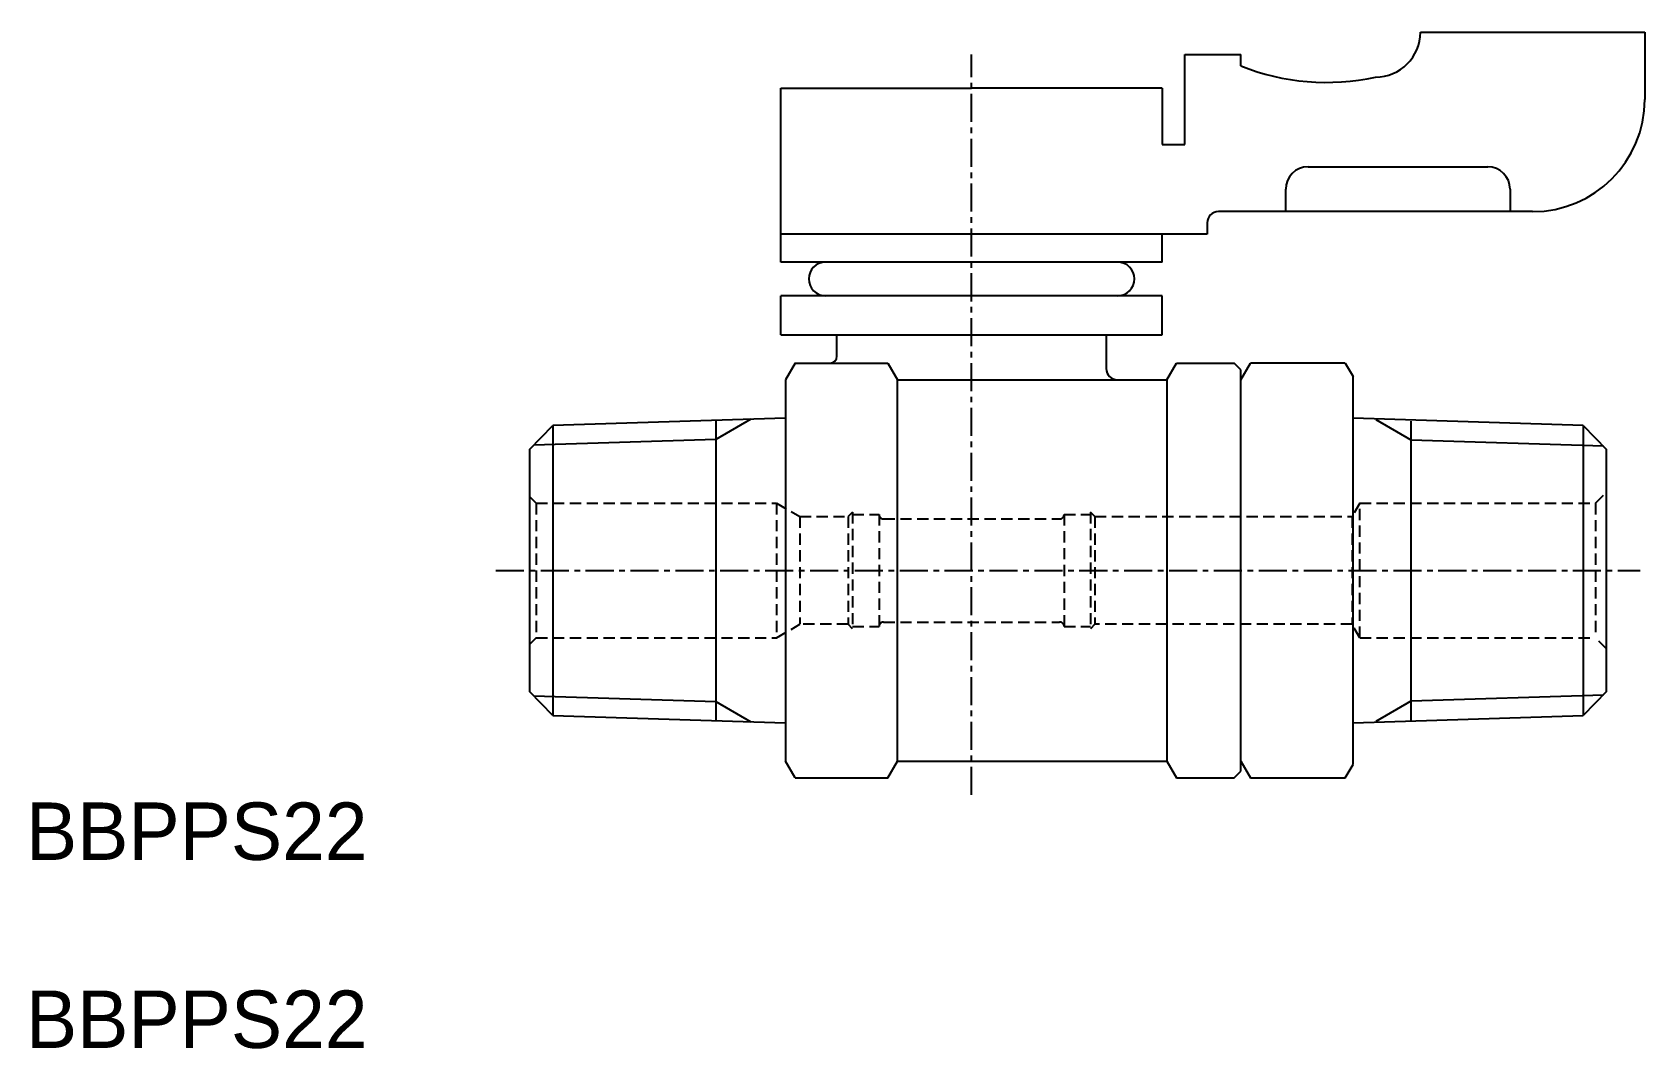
# Model space of a CAD drawing. Extents: x 117.3 to 189.2, y 99.3 to 144.6.
import ezdxf

# ---------------------------------------------------------------- set-up
doc = ezdxf.new("R2010")
doc.units = 0
doc.linetypes.add('CENTER', pattern=[2, 1.25, -0.25, 0.25, -0.25])
doc.linetypes.add('DASHED', pattern=[0.75, 0.5, -0.25])
doc.layers.get('0').update_dxf_attribs({"linetype": 'CONTINUOUS'})
doc.layers.add('CENTER', color=1, linetype='CENTER')

msp = doc.modelspace()

# ---------------------------------------------------------------- linework, layer by layer
at = {"color": 7, "linetype": 'CONTINUOUS'}
for p, q in [((179.182, 144.612), (189.182, 144.612)), ((189.182, 144.612), (189.182, 141.612)), ((168.682, 139.612), (168.682, 143.612)), ((168.682, 143.612), (171.182, 143.612)), ((171.182, 143.112), (171.182, 143.612)), ((150.682, 134.362), (150.682, 142.112)), ((150.682, 142.112), (159.182, 142.112)), ((167.682, 142.112), (159.182, 142.112)), ((167.682, 142.112), (167.682, 139.612)), ((167.682, 139.612), (168.682, 139.612)), ((174.182, 138.612), (182.182, 138.612)), ((173.182, 136.612), (173.182, 137.612)), ((183.182, 137.612), (183.182, 136.612)), ((184.182, 136.612), (170.182, 136.612)), ((169.682, 136.112), (169.682, 135.612)), ((169.682, 135.612), (150.682, 135.612)), ((167.682, 134.362), (167.682, 135.612)), ((167.682, 134.362), (150.682, 134.362)), ((167.682, 132.862), (150.682, 132.862)), ((150.682, 131.112), (150.682, 132.862)), ((167.682, 131.112), (167.682, 132.862)), ((150.682, 131.112), (167.682, 131.112)), ((153.182, 130.162), (153.182, 131.112)), ((165.182, 131.112), (165.182, 129.612)), ((151.315, 129.862), (150.882, 129.112)), ((151.315, 129.862), (155.449, 129.862)), ((155.449, 129.862), (155.882, 129.112)), ((167.883, 129.112), (168.316, 129.862)), ((168.316, 129.862), (170.883, 129.862)), ((171.183, 129.562), (170.883, 129.862)), ((171.183, 129.112), (171.616, 129.862)), ((171.183, 111.662), (171.183, 129.562)), ((175.837, 129.862), (171.616, 129.862)), ((175.837, 129.862), (176.183, 129.262)), ((150.882, 129.112), (150.882, 112.112)), ((155.882, 112.112), (155.882, 129.112)), ((155.882, 129.112), (167.883, 129.112)), ((167.883, 129.112), (167.885, 112.112)), ((176.183, 111.962), (176.183, 129.262)), ((150.882, 127.403), (140.525, 127.079)), ((147.782, 127.306), (147.782, 113.918)), ((186.44, 127.079), (176.183, 127.4)), ((178.773, 113.905), (178.773, 127.275)), ((139.482, 126.003), (140.525, 127.079)), ((140.525, 127.079), (140.525, 114.145)), ((186.44, 127.079), (186.44, 114.145)), ((186.44, 127.079), (187.483, 126.003)), ((139.482, 126.003), (139.482, 123.912)), ((187.483, 124.112), (187.483, 126.003)), ((139.482, 123.912), (139.482, 117.312)), ((187.483, 117.112), (187.483, 124.112)), ((139.482, 117.312), (139.482, 115.221)), ((187.483, 115.221), (187.483, 117.112)), ((140.525, 114.145), (139.482, 115.221)), ((187.483, 115.221), (186.44, 114.145)), ((140.525, 114.145), (150.882, 113.821)), ((176.183, 113.824), (186.44, 114.145)), ((151.315, 111.362), (150.882, 112.112)), ((155.449, 111.362), (155.882, 112.112)), ((155.882, 112.112), (167.885, 112.112)), ((167.885, 112.112), (168.318, 111.362)), ((171.183, 112.112), (171.616, 111.362)), ((170.883, 111.362), (171.183, 111.662)), ((175.837, 111.362), (176.183, 111.962)), ((151.315, 111.362), (155.449, 111.362)), ((168.318, 111.362), (170.883, 111.362)), ((171.616, 111.362), (175.837, 111.362))]:
    msp.add_line(p, q, dxfattribs=at)
at = {"color": 3, "linetype": 'CONTINUOUS'}
for p, q in [((149.349, 127.355), (147.782, 126.45)), ((178.773, 126.419), (177.206, 127.324)), ((147.782, 126.45), (139.67, 126.197)), ((187.344, 126.151), (178.773, 126.419)), ((139.67, 115.027), (147.782, 114.774)), ((178.773, 114.805), (187.344, 115.073)), ((147.782, 114.774), (149.349, 113.869)), ((177.206, 113.9), (178.773, 114.805))]:
    msp.add_line(p, q, dxfattribs=at)
at = {"color": 3, "linetype": 'DASHED'}
for p, q in [((139.782, 123.612), (139.482, 123.912)), ((139.782, 123.612), (150.486, 123.612)), ((139.782, 123.612), (139.782, 117.612)), ((150.486, 123.612), (150.486, 117.612)), ((150.486, 123.612), (151.526, 123.012)), ((176.483, 123.612), (176.137, 123.012)), ((176.483, 123.612), (186.983, 123.612)), ((176.483, 117.612), (176.483, 123.612)), ((186.983, 123.612), (187.483, 124.112)), ((186.983, 123.612), (186.983, 117.612)), ((151.526, 123.012), (151.526, 118.212)), ((151.526, 123.012), (153.682, 123.012)), ((153.882, 123.212), (153.682, 123.012)), ((153.682, 123.012), (153.682, 118.212)), ((153.882, 123.212), (153.882, 123.112)), ((153.882, 123.212), (153.882, 118.012)), ((153.882, 123.112), (155.057, 123.112)), ((155.057, 123.112), (155.057, 118.112)), ((155.257, 122.912), (163.107, 122.912)), ((163.307, 123.112), (163.307, 118.112)), ((163.307, 123.112), (164.482, 123.112)), ((164.482, 123.212), (164.482, 118.012)), ((164.682, 123.012), (164.482, 123.212)), ((164.682, 123.012), (176.137, 123.012)), ((164.682, 123.012), (164.682, 118.212)), ((176.137, 123.012), (176.137, 118.212)), ((150.486, 117.612), (151.526, 118.212)), ((153.682, 118.212), (151.526, 118.212)), ((153.882, 118.012), (153.682, 118.212)), ((153.882, 118.112), (155.057, 118.112)), ((155.257, 118.312), (163.107, 118.312)), ((163.307, 118.112), (164.482, 118.112)), ((164.682, 118.212), (164.482, 118.012)), ((176.137, 118.212), (164.682, 118.212)), ((176.483, 117.612), (176.137, 118.212)), ((139.782, 117.612), (139.482, 117.312)), ((139.782, 117.612), (150.486, 117.612)), ((176.483, 117.612), (186.983, 117.612)), ((187.483, 117.112), (186.983, 117.612))]:
    msp.add_line(p, q, dxfattribs=at)
at = {"color": 7, "linetype": 'CONTINUOUS'}
for centre, radius, start, end in [((177.182, 144.612), 2, 270, 0), ((174.994, 152.612), 10.236, 248.13363, 282.33909), ((184.182, 141.612), 5, 270, 0), ((174.182, 137.612), 1, 90, 180), ((182.182, 137.612), 1, 0, 90), ((170.182, 136.112), 0.5, 90, 180), ((152.674, 133.612), 0.75, 90, 270), ((165.689, 133.612), 0.75, 270, 90), ((152.882, 130.162), 0.3, 270, 0), ((165.682, 129.612), 0.5, 180, 270)]:
    msp.add_arc(centre, radius, start, end, dxfattribs=at)
at = {"color": 3, "linetype": 'DASHED'}
for centre, start, end in [((155.257, 123.112), 180, 270), ((163.107, 123.112), 270, 0), ((155.257, 118.112), 90, 180), ((163.107, 118.112), 0, 90)]:
    msp.add_arc(centre, 0.2, start, end, dxfattribs=at)
at = {"layer": 'CENTER', "color": 1, "linetype": 'CENTER'}
for p, q in [((159.182, 110.612), (159.182, 143.612)), ((137.982, 120.612), (188.983, 120.612))]:
    msp.add_line(p, q, dxfattribs=at)

# ---------------------------------------------------------------- texts
at = {"color": 7, "linetype": 'CONTINUOUS'}
for p in [(117.04, 107.707), (117.04, 99.322)]:
    msp.add_text('BBPPS22', height=2.5597, dxfattribs=at).set_placement(p)

doc.saveas('drawing.dxf')
